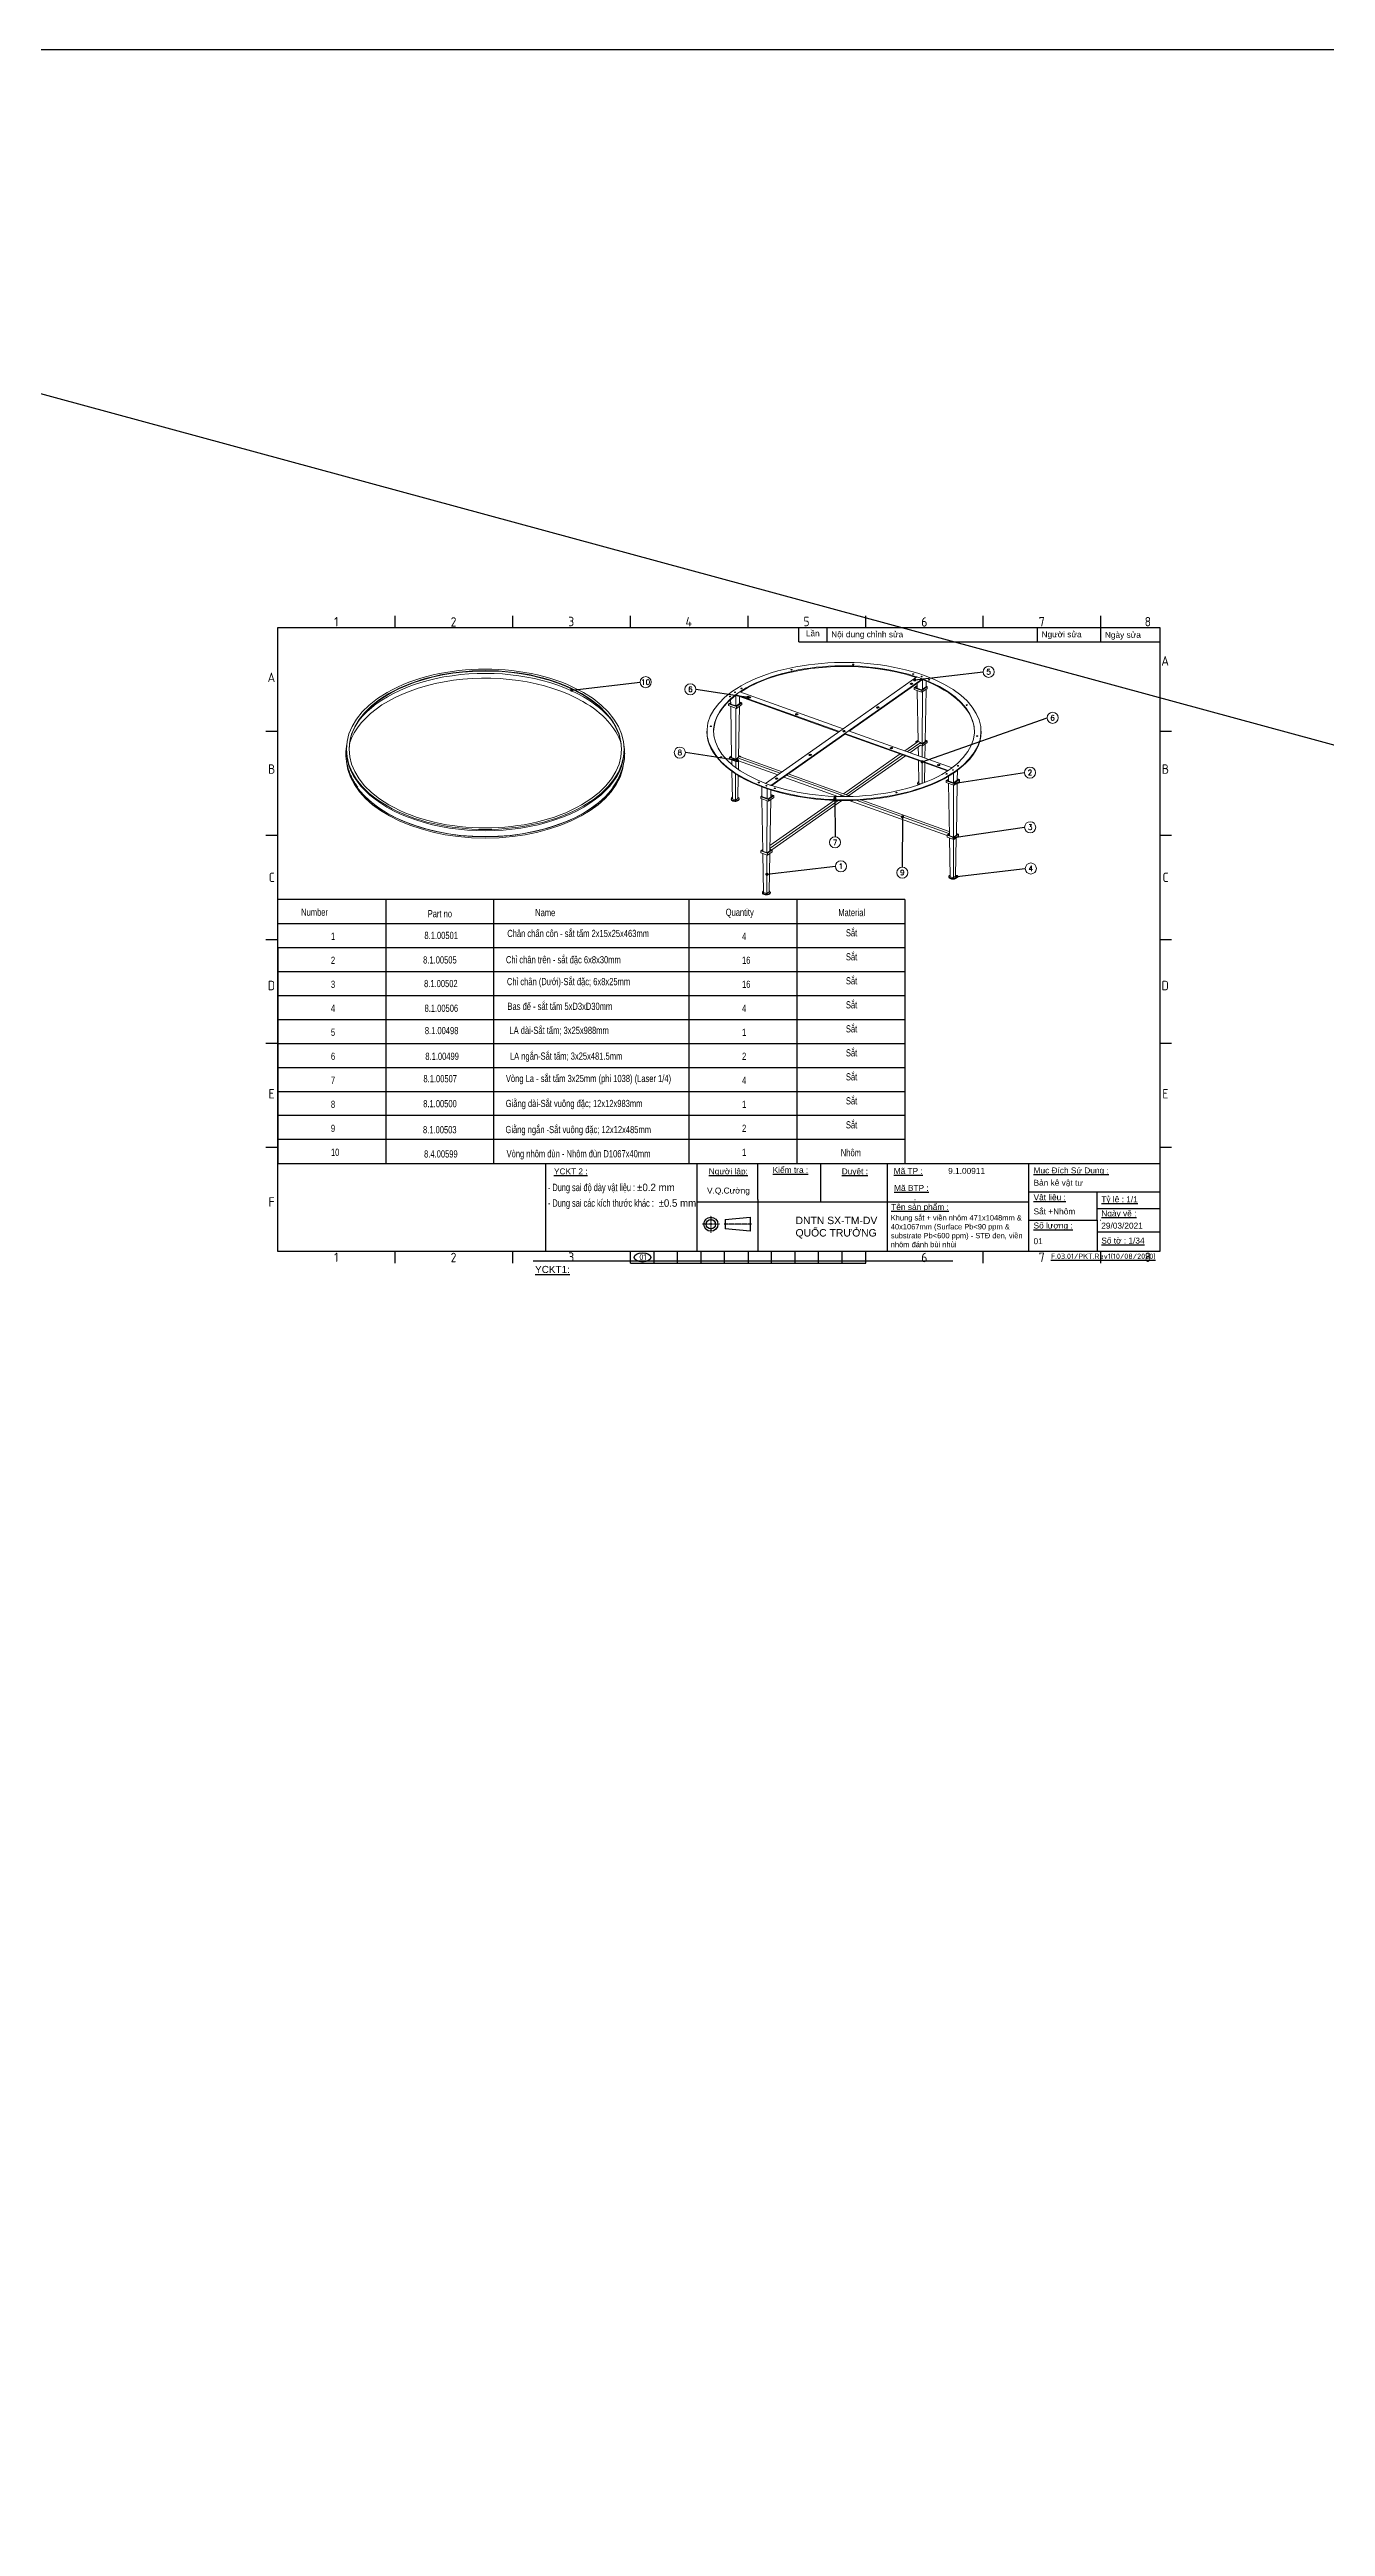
# Model space of a CAD drawing. Header units: millimetres. Extents: x -205945 to -46279, y 28253 to 108078.
# Drawn here: x -131042 to -126208, y 37634 to 47014 of the extents above; entities that cross this region are included whole.
import ezdxf
from ezdxf.enums import TextEntityAlignment as Align

# ---------------------------------------------------------------- set-up
doc = ezdxf.new("R2010")
doc.units = ezdxf.units.MM
for name, pattern in [('CENTER', [2, 1.25, -0.25, 0.25, -0.25]), ('CENTERX2', [4, 2.5, -0.5, 0.5, -0.5]), ('CONTPVMNIL', [0])]:
    doc.linetypes.add(name, pattern=pattern)
doc.layers.get('0').update_dxf_attribs({"linetype": 'CONTPVMNIL'})
for name, color, linetype in [('CENTER', 1, 'CENTERX2'), ('FRAME050', 6, 'Continuous'), ('MAIN', 7, 'Continuous')]:
    doc.layers.add(name, color=color, linetype=linetype)
doc.layers.add('dim', color=82, linetype='Continuous', lineweight=9)
doc.layers.add('from', color=7, linetype='Continuous', lineweight=13)
doc.styles.add('ISOCP', font='isocp')
doc.styles.add('SLDTEXTSTYLE3', font='TXT', dxfattribs={"width": 0.65, "bigfont": 'bigfont'})
doc.styles.get("Standard").update_dxf_attribs({"font": 'isocp.shx'})
doc.styles.add('style1', font='arial.ttf', dxfattribs={"width": 0.75})
doc.styles.add('TXT', font='txt.shx', dxfattribs={"bigfont": 'gbcbig.shx'})
doc.dimstyles.new('Dim7.5', dxfattribs={"dimtxt": 7.5, "dimasz": 4, "dimexe": 0, "dimexo": 0, "dimgap": 1, "dimtad": 1, "dimdsep": 46, "dimtxsty": 'Standard', "dimcen": 0, "dimclrd": 3, "dimclre": 3, "dimclrt": 7, "dimadec": 3, "dimazin": 2, "dimtp": 0.05, "dimtm": 0.05, "dimtfac": 0.7, "dimtofl": 0, "dimtmove": 0, "dimatfit": 3, "dimfxl": 0, "dimtolj": 1, "dimarcsym": 0})

# ---------------------------------------------------------------- blocks, each defined once
blk = doc.blocks.new('ẢERHAEEH')
at = {"layer": 'FRAME050'}
for p, q in [((-261.36, 213.96), (-261.36, 217.92)), ((-221.76, 213.96), (-221.76, 217.92)), ((-182.16, 213.96), (-182.16, 217.92)), ((-142.56, 213.96), (-142.56, 217.92)), ((-102.96, 213.96), (-102.96, 217.92)), ((-63.36, 213.96), (-63.36, 217.92)), ((-23.76, 213.96), (-23.76, 217.92)), ((-300.96, 178.96), (-304.92, 178.96)), ((0, 178.96), (-3.96, 178.96)), ((-300.96, 143.96), (-304.92, 143.96)), ((0, 143.96), (-3.96, 143.96)), ((-304.92, 108.96), (-300.96, 108.96)), ((-3.96, 108.96), (0, 108.96)), ((-300.96, 73.96), (-304.92, 73.96)), ((0, 73.96), (-3.96, 73.96)), ((-300.96, 38.96), (-304.92, 38.96)), ((0, 38.96), (-3.96, 38.96)), ((-261.36, 0), (-261.36, 3.96)), ((-221.76, 0), (-221.76, 3.96)), ((-182.16, 0), (-182.16, 3.96)), ((-182.16, 0), (-102.96, 0)), ((-174.24, 0), (-174.24, 3.96)), ((-166.32, 0), (-166.32, 3.96)), ((-158.4, 0), (-158.4, 3.96)), ((-150.48, 0), (-150.48, 3.96)), ((-142.56, 3.96), (-142.56, 0)), ((-134.64, 0), (-134.64, 3.96)), ((-126.72, 0), (-126.72, 3.96)), ((-118.8, 0), (-118.8, 3.96)), ((-110.88, 0), (-110.88, 3.96)), ((-102.96, 0), (-102.96, 3.96)), ((-63.36, 0), (-63.36, 3.96)), ((-23.76, 0), (-23.76, 3.96))]:
    blk.add_line(p, q, dxfattribs=at)
at = {"layer": 'MAIN', "color": 7, "linetype": 'Continuous'}
blk.add_lwpolyline([(-300.96, 213.96), (-3.96, 213.96), (-3.96, 3.96), (-300.96, 3.96)], close=True, dxfattribs=at)
at = {"layer": 'FRAME050', "style": 'ISOCP'}
for s, p in [('1', (-281.95, 214.36)), ('2', (-242.72, 214.28)), ('3', (-203.13, 214.42)), ('4', (-163.63, 214.36)), ('5', (-123.93, 214.42)), ('6', (-84.25, 214.28)), ('7', (-44.67, 214.36)), ('8', (-9.03, 214.36)), ('A', (-3.41, 201.17)), ('A', (-304.37, 195.59)), ('B', (-304.21, 164.74)), ('B', (-3.25, 164.74)), ('C', (-303.97, 128.3)), ('C', (-3.01, 128.3)), ('D', (-304.3, 91.87)), ('D', (-3.34, 91.87)), ('E', (-304.05, 55.44)), ('E', (-3.09, 55.44)), ('F', (-304.05, 19.01)), ('1', (-281.95, 0.4)), ('2', (-242.72, 0.32)), ('3', (-203.13, 0.46)), ('6', (-84.25, 0.32)), ('7', (-44.67, 0.4)), ('8', (-9.03, 0.4))]:
    blk.add_text(s, height=3.17, dxfattribs=at).set_placement(p)
blk = doc.blocks.new('1233123')
at = {"color": 0, "linetype": 'Continuous', "lineweight": 0, "extrusion": (5.55112e-17, 0.816497, 0.57735)}
for p, q in [((-95702.2, 43919), (-95702.2, 43914.1)), ((-94650.2, 43919), (-94650.2, 43914.1))]:
    blk.add_line(p, q, dxfattribs=at)
at = {"color": 0, "linetype": 'Continuous', "lineweight": 0, "extrusion": (-8.71792e-18, -5.55112e-17, -1)}
blk.add_ellipse((-95176.2, 43919), major_axis=(526, 0), ratio=0.57735, start_param=-0.785398, end_param=5.497787, dxfattribs=at)
at = {"color": 0, "linetype": 'Continuous', "lineweight": 0, "extrusion": (-6.33223e-17, 5.55112e-17, -1)}
blk.add_ellipse((-95176.2, 43919), major_axis=(516, 0), ratio=0.57735, start_param=-0.785398, end_param=5.497787, dxfattribs=at)
at = {"color": 0, "linetype": 'Continuous', "lineweight": 0, "extrusion": (-5.93472e-17, -1.11022e-16, -1)}
blk.add_ellipse((-95176.2, 43917.3), major_axis=(-516, 0), ratio=0.57735, start_param=0.002741, end_param=2.356194, dxfattribs=at)
at = {"color": 0, "linetype": 'Continuous', "lineweight": 0, "extrusion": (-2.41367e-17, -1.11022e-16, -1)}
blk.add_ellipse((-95176.2, 43886.3), major_axis=(-523, 0), ratio=0.57735, start_param=0.181759, end_param=2.356194, dxfattribs=at)
at = {"color": 0, "linetype": 'Continuous', "lineweight": 0, "extrusion": (-1.92686e-16, -1.11022e-16, -1)}
blk.add_ellipse((-95176.2, 43902.7), major_axis=(526, 0), ratio=0.57735, start_param=-2.716135, end_param=-0.785398, dxfattribs=at)
at = {"color": 0, "linetype": 'Continuous', "lineweight": 0, "extrusion": (6.38779e-17, 5.55112e-17, -1)}
blk.add_ellipse((-95176.2, 43917.3), major_axis=(516, 0), ratio=0.57735, start_param=-0.785398, end_param=-0.002741, dxfattribs=at)
at = {"color": 0, "linetype": 'Continuous', "lineweight": 0, "extrusion": (-3.98239e-17, -5.55112e-17, -1)}
blk.add_ellipse((-95176.2, 43886.3), major_axis=(523, 0), ratio=0.57735, start_param=-0.785398, end_param=-0.181759, dxfattribs=at)
at = {"color": 0, "linetype": 'Continuous', "lineweight": 0, "extrusion": (-1.35337e-16, 5.55112e-17, -1)}
blk.add_ellipse((-95176.2, 43902.7), major_axis=(526, 0), ratio=0.57735, start_param=-0.785398, end_param=-0.425458, dxfattribs=at)
at = {"color": 0, "linetype": 'Continuous', "lineweight": 0, "extrusion": (-2.63754e-17, -1.66533e-16, -1)}
blk.add_ellipse((-95176.2, 43902.7), major_axis=(-528, 0), ratio=0.57735, start_param=-0.024089, end_param=0.024089, dxfattribs=at)
at = {"color": 0, "linetype": 'Continuous', "lineweight": 0, "extrusion": (-3.56249e-17, -2.22045e-16, -1)}
blk.add_ellipse((-95176.2, 43914.1), major_axis=(526, 0), ratio=0.57735, start_param=0, end_param=3.141593, dxfattribs=at)
at = {"color": 0, "linetype": 'Continuous', "lineweight": 0, "extrusion": (-7.89729e-17, -5.18833e-33, -1)}
blk.add_ellipse((-95176.2, 43902.7), major_axis=(528, 0), ratio=0.57735, start_param=-0.024089, end_param=0.024089, dxfattribs=at)
at = {"color": 0, "linetype": 'Continuous', "lineweight": 0, "extrusion": (-8.76257e-17, -5.7568e-33, -1)}
blk.add_ellipse((-95176.2, 43886.3), major_axis=(526, 0), ratio=0.57735, start_param=0.048151, end_param=3.093441, dxfattribs=at)
at = {"color": 0, "linetype": 'Continuous', "lineweight": 0, "extrusion": (-8.37263e-17, -1.66533e-16, -1)}
blk.add_ellipse((-95176.2, 43891.2), major_axis=(526, 0), ratio=0.57735, start_param=0.094455, end_param=3.047138, dxfattribs=at)
at = {"color": 0, "linetype": 'Continuous', "lineweight": 0, "extrusion": (-7.97674e-17, -1.11022e-16, -1)}
blk.add_ellipse((-95176.2, 43891.2), major_axis=(525, 0), ratio=0.57735, start_param=0.166792, end_param=2.974801, dxfattribs=at)
at = {"color": 0, "linetype": 'Continuous', "lineweight": 0}
for points, knots in [([(-95704.1, 43910), (-95704, 43912.1), (-95703.9, 43914.2), (-95703.4, 43920.4), (-95703, 43924.5), (-95702.2, 43930.3), (-95701.9, 43931.9), (-95701.6, 43933.6)], [0, 0, 0, 0, 10.000535, 10.000535, 29.680213, 29.680213, 37.707064, 37.707064, 37.707064, 37.707064]), ([(-94650.8, 43933.6), (-94650.4, 43931.1), (-94650, 43928.6), (-94649.2, 43921.9), (-94648.8, 43917.7), (-94648.5, 43912.4), (-94648.4, 43911.2), (-94648.4, 43910)], [476.235586, 476.235586, 476.235586, 476.235586, 488.41631, 488.41631, 508.283057, 508.283057, 513.942314, 513.942314, 513.942314, 513.942314]), ([(-95658.8, 43775), (-95658.8, 43775), (-95658.8, 43775), (-95658.8, 43775), (-95658.8, 43775), (-95658.8, 43775), (-95658.8, 43775), (-95658.8, 43775), (-95658.8, 43775), (-95658.8, 43775), (-95658.8, 43775), (-95658.8, 43775), (-95658.8, 43775), (-95658.8, 43775), (-95658.8, 43775), (-95658.8, 43775), (-95658.8, 43775), (-95658.9, 43775), (-95658.9, 43775), (-95658.9, 43775), (-95658.9, 43775), (-95658.9, 43775.1), (-95658.9, 43775.1), (-95659, 43775.2), (-95659.1, 43775.3), (-95659.3, 43775.7), (-95659.5, 43775.9), (-95660.2, 43776.9), (-95660.8, 43777.6), (-95662.6, 43780.1), (-95663.9, 43782), (-95667.6, 43787.3), (-95669.9, 43790.9), (-95674.5, 43798.4), (-95676.7, 43802.3), (-95681, 43810.1), (-95683, 43814.1), (-95686.7, 43822), (-95688.4, 43826.1), (-95691.6, 43834.1), (-95693.1, 43838.2), (-95695.7, 43846.3), (-95696.9, 43850.4), (-95699.1, 43858.6), (-95700, 43862.7), (-95701.6, 43871), (-95702.2, 43875.1), (-95703.3, 43883.4), (-95703.6, 43887.6), (-95704, 43892.9), (-95704, 43894.1), (-95704.1, 43895.3)], [311.941518, 311.941518, 311.941518, 311.941518, 311.946159, 311.946159, 311.953733, 311.953733, 311.957995, 311.957995, 311.963685, 311.963685, 311.968411, 311.968411, 311.973879, 311.973879, 311.981667, 311.981667, 311.994492, 311.994492, 312.018844, 312.018844, 312.072696, 312.072696, 312.214838, 312.214838, 312.640933, 312.640933, 313.918482, 313.918482, 317.750251, 317.750251, 327.737006, 327.737006, 346.686207, 346.686207, 367.13536, 367.13536, 387.537011, 387.537011, 407.879458, 407.879458, 428.15108, 428.15108, 448.339428, 448.339428, 468.431809, 468.431809, 488.416256, 488.416256, 508.283004, 508.283004, 513.942314, 513.942314, 513.942314, 513.942314]), ([(-94648.4, 43895.3), (-94648.5, 43893.2), (-94648.6, 43891.1), (-94649.1, 43884.9), (-94649.5, 43880.8), (-94650.6, 43872.6), (-94651.3, 43868.5), (-94653, 43860.3), (-94654, 43856.3), (-94656.2, 43848.2), (-94657.4, 43844.1), (-94660.1, 43836.1), (-94661.6, 43832.1), (-94664.9, 43824.1), (-94666.6, 43820.1), (-94670.4, 43812.2), (-94672.4, 43808.3), (-94676.7, 43800.5), (-94679, 43796.6), (-94683.8, 43788.9), (-94686.4, 43785.1), (-94690.4, 43779.4), (-94691.7, 43777.6), (-94693.2, 43775.5), (-94693.3, 43775.4), (-94693.4, 43775.2), (-94693.5, 43775.1), (-94693.6, 43775), (-94693.6, 43775), (-94693.6, 43775), (-94693.6, 43775), (-94693.6, 43775), (-94693.6, 43775), (-94693.6, 43775), (-94693.6, 43775), (-94693.6, 43775), (-94693.6, 43775), (-94693.6, 43775), (-94693.6, 43775), (-94693.6, 43775), (-94693.6, 43775), (-94693.6, 43775), (-94693.6, 43775), (-94693.6, 43775), (-94693.6, 43775), (-94693.6, 43775)], [0, 0, 0, 0, 10.000535, 10.000535, 29.680213, 29.680213, 49.450142, 49.450142, 69.341224, 69.341224, 89.34704, 89.34704, 109.457595, 109.457595, 129.661049, 129.661049, 149.945021, 149.945021, 170.297434, 170.297434, 190.707044, 190.707044, 200.934671, 200.934671, 201.476746, 201.476746, 201.883789, 201.883789, 201.922412, 201.922412, 201.953786, 201.953786, 201.969593, 201.969593, 201.973514, 201.973514, 201.977446, 201.977446, 201.981387, 201.981387, 201.985325, 201.985325, 201.993278, 201.993278, 201.999514, 201.999514, 201.999514, 201.999514])]:
    blk.add_open_spline(points, degree=3, knots=knots, dxfattribs=at)

msp = doc.modelspace()

# ---------------------------------------------------------------- linework, layer by layer
at = {"ltscale": 30}
for p, q in [((-135875.365, 47014.308), (-66788.624, 28252.757)), ((-127801.916, 43795.544, 0), (-130177.441, 43795.544, 0)), ((-129768.35, 43795.544, 0), (-129768.35, 42795.544, 0)), ((-129359.259, 42795.544, 0), (-129359.259, 43795.544, 0)), ((-128620.098, 43795.544, 0), (-128620.098, 42795.544, 0)), ((-128211.007, 43795.544, 0), (-128211.007, 42795.544, 0)), ((-127801.916, 43795.544, 0), (-127801.916, 42795.544, 0)), ((-130177.441, 43704.635, 0), (-127801.916, 43704.635, 0)), ((-130177.441, 43613.726, 0), (-127801.916, 43613.726, 0)), ((-130177.441, 43613.726, 0), (-130177.441, 42795.544, 0)), ((-130177.441, 43522.817, 0), (-127801.916, 43522.817, 0)), ((-130177.441, 43431.908, 0), (-127801.916, 43431.908, 0)), ((-130177.441, 43340.999, 0), (-127801.916, 43340.999, 0)), ((-130177.441, 43250.09, 0), (-127801.916, 43250.09, 0)), ((-130177.441, 43159.18, 0), (-127801.916, 43159.18, 0)), ((-130177.441, 43068.271, 0), (-127801.916, 43068.271, 0)), ((-127801.916, 42977.362, 0), (-130177.441, 42977.362, 0)), ((-127801.916, 42886.453, 0), (-130177.441, 42886.453, 0))]:
    msp.add_line(p, q, dxfattribs=at)
at = {"color": 0, "linetype": 'Continuous', "lineweight": 0, "extrusion": (0, 0.865351, 0.501167)}
for p, q in [((-128441.679, 44568.656), (-128441.797, 44528.585)), ((-128427.081, 44581.597), (-128441.592, 44571.395)), ((-128441.592, 44571.395), (-128049.571, 44431.343)), ((-128052.02, 44429.621), (-128441.521, 44568.774)), ((-128427.433, 44563.74), (-128427.898, 44536.991)), ((-128035.06, 44441.545), (-128427.081, 44581.597)), ((-127755.608, 44638.013), (-128035.06, 44441.545)), ((-128029.214, 44424.07), (-127735.251, 44630.74)), ((-127735.301, 44628.109), (-128012.254, 44433.398)), ((-127755.024, 44605.524), (-127766.704, 44597.313)), ((-127766.704, 44597.313), (-127766.704, 44590.39)), ((-127766.704, 44597.313), (-127737.389, 44586.84)), ((-127737.389, 44579.917), (-127766.704, 44590.39)), ((-127762.52, 44597.664), (-127754.979, 44602.966)), ((-127738.091, 44588.937), (-127762.52, 44597.664)), ((-127754.86, 44596.127), (-127755.99, 44595.332)), ((-127735.251, 44630.74), (-127755.608, 44638.013)), ((-127755.174, 44614.137), (-127754.839, 44594.921)), ((-127754.685, 44586.096), (-127751.334, 44393.844)), ((-127720.677, 44601.18), (-127738.091, 44588.937)), ((-127737.389, 44586.84), (-127716.493, 44601.532)), ((-127716.493, 44594.609), (-127737.389, 44579.917)), ((-127737.389, 44586.84), (-127737.389, 44579.917)), ((-127735.326, 44581.368), (-127735.901, 44386.144)), ((-127735.189, 44628.066), (-127735.298, 44590.9)), ((-127721.499, 44591.089), (-127724.94, 44393.095)), ((-127720.953, 44622.493), (-127721.332, 44600.72)), ((-127721.32, 44601.41), (-127720.677, 44601.18)), ((-127716.493, 44601.532), (-127721.288, 44603.245)), ((-127716.493, 44601.532), (-127716.493, 44594.609)), ((-128461.44, 44541.902), (-128469.123, 44536.501)), ((-128469.123, 44536.501), (-128439.808, 44526.028)), ((-128469.123, 44536.501), (-128469.123, 44529.578)), ((-128439.808, 44519.105), (-128469.123, 44529.578)), ((-128464.938, 44536.852), (-128461.395, 44539.343)), ((-128440.51, 44528.125), (-128464.938, 44536.852)), ((-128461.625, 44552.537), (-128461.329, 44535.563)), ((-128461.176, 44526.739), (-128457.786, 44332.286)), ((-128441.823, 44519.825), (-128442.391, 44326.786)), ((-128423.096, 44540.368), (-128440.51, 44528.125)), ((-128439.808, 44526.028), (-128418.912, 44540.719)), ((-128418.912, 44533.796), (-128439.808, 44519.105)), ((-128439.808, 44526.028), (-128439.808, 44519.105)), ((-128428.065, 44527.361), (-128431.415, 44334.619)), ((-128427.81, 44542.052), (-128423.096, 44540.368)), ((-128418.912, 44540.719), (-128427.778, 44543.887)), ((-128418.912, 44540.719), (-128418.912, 44533.796)), ((-128551.137, 44430.212), (-128551.137, 44432.808)), ((-128035.06, 44441.545), (-128329.106, 44234.816)), ((-128308.749, 44227.544), (-128029.214, 44424.07)), ((-128029.214, 44421.474), (-128306.118, 44226.798)), ((-128029.214, 44424.07), (-127637.078, 44283.977)), ((-127639.814, 44282.358), (-128029.214, 44421.474)), ((-127622.566, 44294.179), (-128014.703, 44434.272)), ((-127751.455, 44393.888), (-127802.065, 44358.306)), ((-127741.684, 44390.397), (-127792.294, 44354.815)), ((-127742.223, 44379.633), (-127782.5, 44351.316)), ((-127751.418, 44398.654), (-127759.73, 44392.811)), ((-127759.73, 44392.811), (-127759.73, 44388.07)), ((-127759.73, 44392.811), (-127755.259, 44391.213)), ((-127755.546, 44393.162), (-127751.373, 44396.096)), ((-127753.517, 44392.438), (-127755.546, 44393.162)), ((-127741.684, 44390.397), (-127751.455, 44393.888)), ((-127750.979, 44373.477), (-127750.393, 44339.846)), ((-127742.223, 44386.556), (-127734.487, 44383.793)), ((-127734.487, 44376.87), (-127742.223, 44379.633)), ((-127741.684, 44386.935), (-127741.684, 44390.397)), ((-127735.189, 44385.89), (-127741.684, 44388.21)), ((-127735.927, 44377.384), (-127736.052, 44334.723)), ((-127720.677, 44396.092), (-127735.189, 44385.89)), ((-127734.487, 44383.793), (-127716.493, 44396.443)), ((-127716.493, 44389.521), (-127734.487, 44376.87)), ((-127734.487, 44383.793), (-127734.487, 44376.87)), ((-127725.108, 44383.464), (-127726.017, 44331.138)), ((-127724.862, 44397.587), (-127720.677, 44396.092)), ((-127716.493, 44396.443), (-127724.83, 44399.422)), ((-127716.493, 44396.443), (-127716.493, 44389.521)), ((-127513.137, 44430.212), (-127513.137, 44432.808)), ((-128457.908, 44339.297), (-128466.22, 44333.453)), ((-128466.22, 44333.453), (-128440.978, 44324.435)), ((-128466.22, 44333.453), (-128466.22, 44326.53)), ((-128440.978, 44317.512), (-128466.22, 44326.53)), ((-128462.036, 44333.804), (-128457.864, 44336.738)), ((-128441.679, 44326.532), (-128462.036, 44333.804)), ((-128457.632, 44323.462), (-128457.341, 44306.779)), ((-128456.888, 44280.743), (-128455.062, 44176.031)), ((-128442.417, 44318.026), (-128442.485, 44294.964)), ((-128435.463, 44330.902), (-128441.679, 44326.532)), ((-128440.978, 44324.435), (-128435.463, 44328.312)), ((-128440.978, 44324.435), (-128440.978, 44317.512)), ((-128435.463, 44321.389), (-128440.978, 44317.512)), ((-128428.498, 44336.67), (-128435.463, 44331.773)), ((-128435.463, 44331.773), (-128435.463, 44321.389)), ((-128435.463, 44331.773), (-128273.5, 44273.911)), ((-128435.463, 44321.389), (-128283.294, 44267.025)), ((-128431.669, 44320.033), (-128432.233, 44287.591)), ((-128431.353, 44338.229), (-128427.167, 44336.734)), ((-128422.983, 44337.086), (-128431.321, 44340.064)), ((-128428.498, 44336.67), (-128266.534, 44278.808)), ((-128427.167, 44336.734), (-128427.676, 44336.377)), ((-128425.233, 44335.504), (-128422.983, 44337.086)), ((-128422.983, 44337.086), (-128422.983, 44334.7)), ((-127819.025, 44346.383), (-128033.54, 44195.569)), ((-127809.254, 44342.892), (-128023.768, 44192.078)), ((-127799.46, 44339.393), (-128013.975, 44188.579)), ((-127750.077, 44321.75), (-127748.572, 44235.389)), ((-127736.105, 44316.759), (-127736.347, 44234.517)), ((-127726.328, 44313.266), (-127727.638, 44237.856)), ((-127637.078, 44283.977), (-127622.566, 44294.179)), ((-127602.238, 44284.32), (-127616.749, 44274.118)), ((-127602.238, 44284.32), (-127602.893, 44246.65)), ((-127602.389, 44284.375), (-127602.238, 44284.32)), ((-128442.556, 44271.003), (-128442.848, 44171.668)), ((-128432.629, 44264.776), (-128434.141, 44177.789)), ((-128343.001, 44187.832), (-128347.781, 44184.471)), ((-128347.781, 44184.471), (-128347.781, 44177.549)), ((-128347.781, 44184.471), (-128318.467, 44173.999)), ((-128343.597, 44222.033), (-128343.489, 44222.109)), ((-128343.597, 44222.033), (-128342.944, 44184.59)), ((-128323.24, 44214.76), (-128343.597, 44222.033)), ((-128343.597, 44184.823), (-128342.956, 44185.273)), ((-128319.168, 44176.096), (-128343.597, 44184.823)), ((-128329.106, 44234.816), (-128308.749, 44227.544)), ((-128323.24, 44214.76), (-128323.349, 44177.589)), ((-128323.132, 44214.836), (-128323.24, 44214.76)), ((-128301.754, 44188.338), (-128319.168, 44176.096)), ((-128318.467, 44173.999), (-128297.57, 44188.69)), ((-128308.985, 44210.202), (-128309.459, 44182.922)), ((-128308.283, 44183.748), (-128309.437, 44184.16)), ((-128309.318, 44191.04), (-128301.754, 44188.338)), ((-128297.57, 44188.69), (-128309.286, 44192.876)), ((-128297.57, 44188.69), (-128297.57, 44181.767)), ((-128260.488, 44258.878), (-128055.092, 44185.499)), ((-128250.694, 44265.763), (-128030.734, 44187.181)), ((-128243.729, 44270.66), (-128023.768, 44192.078)), ((-128040.505, 44190.672), (-128048.061, 44185.36)), ((-128030.734, 44187.181), (-128033.506, 44185.232)), ((-128030.734, 44187.181), (-128025.342, 44185.255)), ((-128023.768, 44192.078), (-128005.604, 44185.588)), ((-127753.111, 44236.268), (-127753.111, 44233.672)), ((-127748.572, 44235.389), (-127741.154, 44232.739)), ((-127636.585, 44251.455), (-127645.362, 44245.284)), ((-127645.362, 44245.284), (-127645.362, 44238.361)), ((-127645.362, 44245.284), (-127616.048, 44234.811)), ((-127616.048, 44227.888), (-127645.362, 44238.361)), ((-127641.178, 44245.635), (-127636.54, 44248.896)), ((-127616.749, 44236.908), (-127641.178, 44245.635)), ((-127636.763, 44261.711), (-127636.454, 44243.948)), ((-127636.3, 44235.123), (-127632.856, 44037.574)), ((-127616.885, 44228.187), (-127617.462, 44032.074)), ((-127616.749, 44274.118), (-127616.901, 44274.172)), ((-127616.749, 44274.118), (-127616.859, 44236.947)), ((-127599.335, 44249.151), (-127616.749, 44236.908)), ((-127616.048, 44234.811), (-127595.151, 44249.502)), ((-127595.151, 44242.58), (-127616.048, 44227.888)), ((-127616.048, 44234.811), (-127616.048, 44227.888)), ((-127603.06, 44237.019), (-127606.501, 44039.025)), ((-127602.827, 44250.398), (-127599.335, 44249.151)), ((-127595.151, 44249.502), (-127602.795, 44252.233)), ((-127595.151, 44249.502), (-127595.151, 44242.58)), ((-128459.602, 44176.91), (-128459.602, 44174.314)), ((-128455.062, 44176.031), (-128442.848, 44171.668)), ((-128442.848, 44171.668), (-128434.141, 44177.789)), ((-128429.602, 44176.91), (-128429.602, 44174.314)), ((-128318.467, 44167.076), (-128347.781, 44177.549)), ((-128342.79, 44175.766), (-128339.347, 43978.216)), ((-128323.375, 44168.829), (-128323.952, 43972.717)), ((-128297.57, 44181.767), (-128318.467, 44167.076)), ((-128318.467, 44173.999), (-128318.467, 44167.076)), ((-128309.626, 44173.291), (-128312.991, 43979.667)), ((-128068.832, 44170.757), (-128312.65, 43999.342)), ((-128054.672, 44170.351), (-128312.28, 43989.241)), ((-128040.206, 44170.137), (-128305.751, 43983.447)), ((-128012.526, 44170.292), (-127641.291, 44037.665)), ((-127985.842, 44171.143), (-127635.02, 44045.809)), ((-127967.87, 44172.108), (-127633.117, 44052.515)), ((-127635.776, 44042.618), (-127641.291, 44038.741)), ((-127641.291, 44038.741), (-127641.291, 44031.818)), ((-127641.291, 44038.741), (-127616.048, 44029.723)), ((-127616.048, 44022.8), (-127641.291, 44031.818)), ((-127637.107, 44039.093), (-127632.934, 44042.026)), ((-127616.749, 44031.82), (-127637.107, 44039.093)), ((-127633.024, 44047.212), (-127635.02, 44045.809)), ((-127635.02, 44045.809), (-127635.02, 44042.348)), ((-127632.703, 44028.75), (-127630.133, 43881.319)), ((-127617.488, 44023.314), (-127617.918, 43876.956)), ((-127602.238, 44042.022), (-127616.749, 44031.82)), ((-127616.048, 44029.723), (-127598.054, 44042.374)), ((-127598.054, 44035.451), (-127616.048, 44022.8)), ((-127616.048, 44029.723), (-127616.048, 44022.8)), ((-127606.668, 44029.394), (-127609.212, 43883.077)), ((-127606.423, 44043.517), (-127602.238, 44042.022)), ((-127598.054, 44042.374), (-127606.391, 44045.352)), ((-127598.054, 44042.374), (-127598.054, 44035.451)), ((-128339.469, 43985.227), (-128347.781, 43979.383)), ((-128347.781, 43979.383), (-128347.781, 43972.46)), ((-128347.781, 43979.383), (-128322.538, 43970.365)), ((-128322.538, 43963.442), (-128347.781, 43972.46)), ((-128343.597, 43979.735), (-128339.424, 43982.668)), ((-128323.24, 43972.462), (-128343.597, 43979.735)), ((-128339.193, 43969.392), (-128336.623, 43821.962)), ((-128323.978, 43963.957), (-128324.409, 43817.598)), ((-128308.728, 43982.664), (-128323.24, 43972.462)), ((-128322.538, 43970.365), (-128304.544, 43983.016)), ((-128304.544, 43976.093), (-128322.538, 43963.442)), ((-128322.538, 43970.365), (-128322.538, 43963.442)), ((-128313.159, 43970.036), (-128315.702, 43823.719)), ((-128312.913, 43984.16), (-128308.728, 43982.664)), ((-128304.544, 43983.016), (-128312.881, 43985.995)), ((-128312.28, 43989.241), (-128312.822, 43989.435)), ((-128312.28, 43985.78), (-128312.28, 43989.241)), ((-128304.544, 43983.016), (-128304.544, 43976.093)), ((-128341.163, 43822.84), (-128341.163, 43820.244)), ((-128336.623, 43821.962), (-128324.409, 43817.598)), ((-128324.409, 43817.598), (-128315.702, 43823.719)), ((-128311.163, 43822.84), (-128311.163, 43820.244)), ((-127634.672, 43882.198), (-127634.672, 43879.602)), ((-127630.133, 43881.319), (-127617.918, 43876.956)), ((-127617.918, 43876.956), (-127609.212, 43883.077)), ((-127604.672, 43882.198), (-127604.672, 43879.602))]:
    msp.add_line(p, q, dxfattribs=at)
for p, q in [((-129162.83, 42795.544, 0), (-129162.83, 42462.623, 0)), ((-128121.612, 42795.544, 0), (-128121.612, 42650.389, 0)), ((-127331.991, 42688.078, 0), (-127331.991, 42795.544, 0)), ((-128588.545, 42650.389, 0), (-127866.789, 42650.389, 0)), ((-128359.097, 42659.619, 0), (-128359.097, 42462.623, 0)), ((-127764.274, 42659.619, 0), (-127762.831, 42659.619, 0)), ((-127072.789, 42624.772, 0), (-126836.191, 42624.772, 0)), ((-127072.789, 42536.54, 0), (-126836.191, 42536.54, 0)), ((-127620.267, 42425.576, 0), (-129209.164, 42425.576, 0))]:
    msp.add_line(p, q)
at = {"ltscale": 3}
msp.add_line((-127866.789, 42650.389, 0), (-127331.991, 42650.389, 0), dxfattribs=at)
at = {"linetype": 'ByBlock'}
msp.add_line((-127072.789, 42581.423, 0), (-127072.789, 42462.623, 0), dxfattribs=at)
at = {"ltscale": 30}
msp.add_lwpolyline([(-135875.365, 47014.308), (-66788.624, 47014.308), (-66788.624, 28252.757), (-135875.365, 28252.757)], close=True, dxfattribs=at)
at = {"color": 0, "linetype": 'Continuous', "lineweight": 0}
for centre, major_axis, start_param, end_param in [((-128032.137, 44432.808), (-519, 0), -5.331687179632194, 0.9514981275473926), ((-128032.137, 44430.212), (-494, 0), -2.15869906, -0.65314679), ((-128032.137, 44430.212), (-494, 0), -0.59399185, -0.00524295), ((-128390.365, 44558.191), (-2.5, 0), -2.19009453, -0.31736757), ((-128390.365, 44558.191), (2.5, 0), 0.31736757, 0.95149813), ((-127776.775, 44609.743), (-2.5, 0), -2.19009453, -0.31736757), ((-127776.775, 44609.743), (2.5, 0), 0.31736757, 0.95149813), ((-128032.137, 44430.212), (494, 0), 0.00524295, 0.92619178), ((-128211.222, 44494.191), (-2.5, 0), -2.19009453, -0.31736757), ((-128211.222, 44494.191), (2.5, 0), 0.31736757, 0.95149813), ((-127904.477, 44519.963), (-2.5, 0), -2.19009453, -0.31736757), ((-127904.477, 44519.963), (2.5, 0), 0.31736757, 0.95149813), ((-128032.137, 44430.212), (-2.5, 0), -2.19009453, -0.31736757), ((-128032.137, 44430.212), (-2.5, 0), -2.19009453, -0.31736757), ((-128032.137, 44430.212), (2.5, 0), 0.31736757, 0.95149813), ((-128032.137, 44430.212), (2.5, 0), 0.31736757, 0.95149813), ((-128159.881, 44340.402), (-2.5, 0), -2.19009453, -0.31736757), ((-128159.881, 44340.402), (2.5, 0), 0.31736757, 0.95149813), ((-127852.936, 44366.191), (-2.5, 0), -2.19009453, -0.31736757), ((-127852.936, 44366.191), (2.5, 0), 0.31736757, 0.95149813), ((-127673.793, 44302.191), (-2.5, 0), -2.19009453, -0.31736757), ((-127673.793, 44302.191), (2.5, 0), 0.31736757, 0.95149813), ((-128287.583, 44250.621), (-2.5, 0), -2.19009453, -0.31736757), ((-128287.583, 44250.621), (2.5, 0), 0.31736757, 0.95149813), ((-127738.111, 44236.268), (-15, 0), -0.6192982, 0.88838671), ((-127738.111, 44236.268), (-15, 0), -0.78894353, -0.6192982), ((-127738.111, 44236.268), (-15, 0), -2.74329553, -2.34977812), ((-128444.602, 44176.91), (-15, 0), -0.78894353, 0.95149813), ((-128444.602, 44176.91), (15, 0), -2.19009453, 0.79181453), ((-128326.163, 43822.84), (-15, 0), -0.78894353, 2.52229445), ((-128326.163, 43822.84), (15, 0), -0.6192982, 0.79181453), ((-127619.672, 43882.198), (-15, 0), -0.78894353, 3.93340718)]:
    msp.add_ellipse(centre, major_axis=major_axis, ratio=0.50116692, start_param=start_param, end_param=end_param, dxfattribs=at)
at = {"color": 0, "linetype": 'Continuous', "lineweight": 0, "extrusion": (-5.55112e-17, -9.24446e-33, -1)}
msp.add_ellipse((-128032.137, 44432.808), major_axis=(494, 0), ratio=0.50116692, start_param=-4.093090781137342, end_param=2.190094526042244, dxfattribs=at)
at = {"color": 0, "linetype": 'Continuous', "lineweight": 0, "extrusion": (1.33279e-16, -5.55112e-17, -1)}
for centre, major_axis, start_param, end_param in [((-128231.198, 44665.629), (2.5, 0), -4.093090781137289, 2.190094526042297), ((-127997.799, 44685.518), (2.5, 0), -4.093090781137289, 2.190094526042297), ((-128464.017, 44564.086), (2.5, 0), -4.093090781137289, 2.190094526042297), ((-128420.608, 44594.605), (2.5, 0), -4.093090781137289, 2.190094526042297), ((-128390.365, 44560.787), (5, 0), -0.95149813, 5.33168718), ((-127776.775, 44612.339), (5, 0), -0.95149813, 5.33168718), ((-127770.191, 44649.252), (2.5, 0), -4.093090781137289, 2.190094526042297), ((-128211.222, 44496.787), (5, 0), -0.95149813, 5.33168718), ((-127904.477, 44522.559), (5, 0), -0.95149813, 5.33168718), ((-127566.659, 44531.491), (2.5, 0), -4.093090781137653, 2.190094526041933), ((-128536.215, 44451.188), (2.5, 0), -4.093090781137289, 2.190094526042297), ((-128032.137, 44432.808), (5, 0), -0.95149813, 5.33168718), ((-128032.137, 44432.808), (5, 0), -0.95149813, 5.33168718), ((-127852.936, 44368.787), (5, 0), -0.95149813, 5.33168718), ((-127528.059, 44414.428), (2.5, 0), -4.093090781137289, 2.190094526042297), ((-128497.615, 44334.125), (2.5, 0), -4.093090781137289, 2.190094526042297), ((-128159.881, 44342.998), (5, 0), -0.95149813, 5.33168718), ((-127673.793, 44304.787), (5, 0), -0.95149813, 5.33168718), ((-127600.257, 44301.529), (2.5, 0), -4.093090781137289, 2.190094526042297), ((-128354.978, 44238.119), (2.5, 0), -4.093090781137289, 2.190094526042297), ((-128294.083, 44216.363), (2.5, 0), -4.093090781137654, 2.190094526041932), ((-128287.583, 44253.217), (5, 0), -0.95149813, 5.33168718), ((-127833.076, 44199.986), (2.5, 0), -4.093090781137289, 2.190094526042297), ((-127643.666, 44271.01), (2.5, 0), -4.093090781137654, 2.190094526041932), ((-128066.475, 44180.097), (2.5, 0), -4.093090781137289, 2.190094526042297)]:
    msp.add_ellipse(centre, major_axis=major_axis, ratio=0.50116692, start_param=start_param, end_param=end_param, dxfattribs=at)
at = {"color": 0, "linetype": 'Continuous', "lineweight": 0, "extrusion": (-8.32019e-17, -2.22045e-16, -1)}
msp.add_ellipse((-128444.573, 44580.153), major_axis=(-2, 0), ratio=0.50116692, start_param=-4.09309078113747, end_param=2.190094526042116, dxfattribs=at)
at = {"color": 0, "linetype": 'Continuous', "lineweight": 0, "extrusion": (8.65026e-17, -5.55112e-17, -1)}
msp.add_ellipse((-127738.132, 44639.507), major_axis=(2, 0), ratio=0.50116692, start_param=-5.663887107932682, end_param=0.6192981992469044, dxfattribs=at)
at = {"color": 0, "linetype": 'Continuous', "lineweight": 0, "extrusion": (3.31905e-17, -5.55112e-17, -1)}
msp.add_ellipse((-127709.295, 44627.496), major_axis=(2.493, 0), ratio=0.50116692, start_param=-4.09309078113742, end_param=2.190094526042166, dxfattribs=at)
at = {"color": 0, "linetype": 'Continuous', "lineweight": 0, "extrusion": (8.29563e-17, 1.66533e-16, -1)}
msp.add_ellipse((-128032.137, 44430.212), major_axis=(-519, 0), ratio=0.50116692, start_param=-0.95149813, end_param=0, dxfattribs=at)
at = {"color": 0, "linetype": 'Continuous', "lineweight": 0, "extrusion": (-5.76803e-17, -1.66533e-16, -1)}
msp.add_ellipse((-128032.137, 44430.212), major_axis=(519, 0), ratio=0.50116692, start_param=0, end_param=2.19009453, dxfattribs=at)
at = {"color": 0, "linetype": 'Continuous', "lineweight": 0, "extrusion": (-1.37806e-17, -1.11022e-16, -1)}
msp.add_ellipse((-127619.701, 44285.462), major_axis=(2, 0), ratio=0.50116692, start_param=-4.093090781137471, end_param=2.190094526042115, dxfattribs=at)
at = {"color": 0, "linetype": 'Continuous', "lineweight": 0, "extrusion": (4.47721e-17, -9.23805e-30, -1)}
msp.add_ellipse((-128326.142, 44226.108), major_axis=(-2, 0), ratio=0.50116692, start_param=-5.663887107932043, end_param=0.6192981992475435, dxfattribs=at)
at = {"color": 0, "linetype": 'Continuous', "lineweight": 0, "extrusion": (-5.55112e-17, -1.66533e-16, -1)}
msp.add_ellipse((-127738.111, 44233.672), major_axis=(-15, 0), ratio=0.50116692, start_param=-0.60182137, end_param=0, dxfattribs=at)
at = {"color": 0, "linetype": 'Continuous', "lineweight": 0, "extrusion": (-5.55112e-17, -3.88578e-16, -1)}
msp.add_ellipse((-128444.602, 44174.314), major_axis=(-15, 0), ratio=0.50116692, start_param=-0.95149813, end_param=0, dxfattribs=at)
at = {"color": 0, "linetype": 'Continuous', "lineweight": 0, "extrusion": (5.10327e-17, -5.55112e-17, -1)}
msp.add_ellipse((-128444.602, 44174.314), major_axis=(15, 0), ratio=0.50116692, start_param=0, end_param=2.19009453, dxfattribs=at)
at = {"color": 0, "linetype": 'Continuous', "lineweight": 0, "extrusion": (-3.03428e-17, -5.55112e-17, -1)}
msp.add_ellipse((-128326.163, 43820.244), major_axis=(-15, 0), ratio=0.50116692, start_param=-2.52229445, end_param=0, dxfattribs=at)
at = {"color": 0, "linetype": 'Continuous', "lineweight": 0, "extrusion": (-1.22692e-16, -1.66533e-16, -1)}
msp.add_ellipse((-128326.163, 43820.244), major_axis=(15, 0), ratio=0.50116692, start_param=0, end_param=0.6192982, dxfattribs=at)
at = {"color": 0, "linetype": 'Continuous', "lineweight": 0, "extrusion": (2.2211e-17, -1.11022e-16, -1)}
msp.add_ellipse((-127619.672, 43879.602), major_axis=(15, 0), ratio=0.50116692, start_param=0, end_param=3.14159265, dxfattribs=at)
at = {"color": 1}
msp.add_ellipse((-128795.348, 42439.832, 0), major_axis=(-31.619, 0), ratio=0.55171628, dxfattribs=at)
at = {"layer": 'CENTER', "color": 1, "linetype": 'CENTER', "ltscale": 0.05}
for p, q in [((-128536.224, 42597.388, 0), (-128536.224, 42533.212, 0)), ((-128504.136, 42565.3, 0), (-128568.312, 42565.3, 0))]:
    msp.add_line(p, q, dxfattribs=at)
at = {"layer": 'CENTER'}
msp.add_line((-128382.395, 42565.3, 0), (-128486.381, 42565.3, 0), dxfattribs=at)
at = {"layer": 'from', "color": 4, "ltscale": 3}
for centre in [(-127484.159, 44657.394), (-128783.431, 44618.52), (-128613.989, 44591.133), (-127241.836, 44483.334), (-128654.087, 44351.735), (-127327.737, 44275.972), (-127326.745, 44068.991), (-128066.019, 44011.586), (-128043.888, 43921.123), (-127811.224, 43897.134), (-127324.367, 43912.544)]:
    msp.add_circle(centre, 21, dxfattribs=at)
at = {"layer": 'MAIN'}
for p, q in [((-128203.764, 44771.123, 0), (-128203.764, 44825.123, 0)), ((-128203.764, 44771.123, 0), (-126836.191, 44771.123, 0)), ((-128095.764, 44771.123, 0), (-128095.764, 44825.123, 0)), ((-127298.953, 44771.123, 0), (-127298.953, 44825.123, 0)), ((-127058.941, 44771.123, 0), (-127058.941, 44825.123, 0)), ((-130177.441, 42795.544, 0), (-126836.191, 42795.544, 0)), ((-128588.545, 42650.389, 0), (-128588.545, 42795.544, 0)), ((-128359.097, 42659.619, 0), (-128359.097, 42795.544, 0)), ((-127866.789, 42688.078, 0), (-127866.789, 42795.544, 0)), ((-127866.789, 42581.423, 0), (-127866.789, 42688.078, 0)), ((-127331.991, 42688.078, 0), (-126836.191, 42688.078, 0)), ((-127331.991, 42581.423, 0), (-127331.991, 42688.078, 0)), ((-127072.789, 42581.423, 0), (-127072.789, 42688.078, 0)), ((-128588.545, 42462.623, 0), (-128588.545, 42650.389, 0)), ((-128482.282, 42582.942, 0), (-128387.468, 42591.763, 0)), ((-128387.468, 42591.763, 0), (-128387.468, 42538.837, 0)), ((-128482.282, 42582.942, 0), (-128482.282, 42547.658, 0)), ((-128387.468, 42538.837, 0), (-128482.282, 42547.658, 0)), ((-127866.789, 42462.623, 0), (-127866.789, 42581.423, 0)), ((-127331.991, 42581.423, 0), (-127072.789, 42581.423, 0)), ((-127331.991, 42462.623, 0), (-127331.991, 42581.423, 0)), ((-127059.845, 42581.423, 0), (-127059.373, 42581.423, 0))]:
    msp.add_line(p, q, dxfattribs=at)
for radius in [26.463, 17.642]:
    msp.add_circle((-128536.224, 42565.3, 0), radius, dxfattribs=at)

# ---------------------------------------------------------------- block references
at = {"xscale": 11.25, "yscale": 11.25, "zscale": 11.25}
msp.add_blockref('ẢERHAEEH', (-126791.641, 42418.073, 0), dxfattribs=at)
msp.add_blockref('1233123', (-34214.812, 445.315))

# ---------------------------------------------------------------- texts
at = {"style": 'style1', "width": 0.75}
for s, height, p in [('8.1.00505', 27.2727, (-129626.502, 43552.811, 0)), ('Chỉ chân trên - sắt đặc 6x8x30mm', 27.27273, (-129312.763, 43553.621, 0)), (' LA dài-Sắt tấm; 3x25x988mm ', 27.27273, (-129307.346, 43285.969, 0)), (' LA ngắn-Sắt tấm; 3x25x481.5mm ', 27.27273, (-129305.553, 43188.527, 0)), ('Vòng La - sắt tấm 3x25mm (phi 1038) (Laser 1/4)', 27.27273, (-129312.812, 43103.798, 0)), ('Giằng dài-Sắt vuông đặc; 12x12x983mm', 27.27273, (-129313.472, 43009.149, 0)), ('Giằng ngắn -Sắt vuông đặc; 12x12x485mm', 27.27273, (-129314.378, 42910.428, 0)), ('Vòng nhôm đùn - Nhôm đùn D1067x40mm', 27.27273, (-129310.302, 42818.771, 0))]:
    msp.add_text(s, height=height, dxfattribs=at).set_placement(p)
at = {"attachment_point": 1}
for s, insert, char_height, width in [('{\\fArial|b0|i0|c0|p34;Lần}', (-128176.576, 44814.473, 0), 22.5, 24.50884), ('{\\fArial|b0|i0|c0|p34;29/03/2021}', (-127057.479, 42571.239, 0), 22.5, 11.98235), ('{\\fArial|b0|i0|c0|p34;\\LYCKT1:}', (-129202.522, 42407.621, 0), 27, 28.97216), ('{\\LF.03.01/PKT.Rev1(10/08/2020)}', (-127248.305, 42454.235, 0), 20.25, 28.97216)]:
    msp.add_mtext(s, dxfattribs=dict(at, insert=insert, char_height=char_height, width=width))
at = {"color": 0, "attachment_point": 1, "style": 'SLDTEXTSTYLE3'}
for s, insert, char_height, width in [('{\\fArial|b0|i0|c0|p34;\\W1;\\C256;Nội dung chỉnh sửa}', (-128080.69, 44810.754, 0), 22.5, 412.32021), ('{\\fArial|b0|i0|c0|p34;\\W1;\\C256;Người sửa}', (-127283.879, 44810.754, 0), 22.5, 412.32021), ('{\\fArial|b0|i0|c0|p34;\\W1;\\C256;Ngày sửa}', (-127043.867, 44808.803, 0), 22.5, 412.32021), ('{\\fArial|b0|i0|c0|p34;\\W1;\\L\\C256;YCKT 2 :}', (-129130.808, 42776.788, 0), 22.5, 156.30931), ('{\\fArial|b0|i0|c0|p34;\\W1;\\L\\C256;Người lập:}', (-128544.483, 42776.788, 0), 22.5, 156.30931), ('{\\fArial|b0|i0|c0|p34;\\W1;\\L\\C256;Kiểm tra :}', (-128302.321, 42782.237, 0), 22.5, 156.30931), ('{\\fArial|b0|i0|c0|p34;\\W1;\\L\\C256;Duyệt :}', (-128040.789, 42776.788, 0), 22.5, 156.30931), ('{\\fArial|b0|i0|c0|p34;\\W1;\\L\\C256;Mã TP :}', (-127843.756, 42778.398, 0), 22.5, 156.30931), ('{\\fArial|b0|i0|c0|p34;\\W1;\\C256;9.1.00911}', (-127637.557, 42778.727, 0), 22.5, 156.30931), ('{\\fArial|b0|i0|c0|p34;\\W1;\\L\\C256;Mục Đích Sử Dụng :}', (-127314.059, 42780.446, 0), 22.5, 298.35095), ('{\\fArial|b0|i0|c0|p34; - Dung sai độ dày vật liệu : \\W0.933;%%P0.2 mm}', (-129161.599, 42718.877, 0), 28.125, 906.6045), ('{\\fArial|b0|i0|c0|p34;\\W1;\\C256;V.Q.Cường}', (-128551.003, 42704.211, 0), 22.5, 156.30931), ('{\\fArial|b0|i0|c0|p34;\\W1;\\L\\C256;Mã BTP :}', (-127842.312, 42713.987, 0), 22.5, 156.30931), ('{\\fArial|b0|i0|c0|p34;\\W1;\\C256;Bản kê vật tư }', (-127314.059, 42733.722, 0), 22.5, 298.35095), ('{\\fArial|b0|i0|c0|p34; - Dung sai các kích thước khác : \\W0.933; %%P0.5 mm}', (-129161.599, 42659.775, 0), 28.125, 906.6045), ('{\\fArial|b0|i0|c0|p34;\\W1;\\C256;DNTN SX-TM-DV QUỐC TRƯỞNG}', (-128215.701, 42593.921, 0), 28.125, 419.09797), ('{\\fArial|b0|i0|c0|p34;\\W1;\\C256;Khung sắt + viền nhôm 471x1048mm & 40x1067mm (Surface Pb<90 ppm & substrate Pb<600 ppm) - STĐ đen, viền nhôm đánh bùi nhùi }', (-127854.755, 42599.938), 20.25, 529.02403), ('{\\fArial|b0|i0|c0|p34;\\W1;\\L\\C256;Tên sản phẩm :}', (-127853.17, 42641.92, 0), 22.5, 229.00653), ('{\\fArial|b0|i0|c0|p34;\\W1;\\L\\C256;Vật liệu :}', (-127314.059, 42678.492, 0), 22.5, 156.30931), ('{\\fArial|b0|i0|c0|p34;\\W1;\\C256;Sắt +Nhôm }', (-127314.059, 42625.165, 0), 22.5, 156.30931), ('{\\fArial|b0|i0|c0|p34;\\W1;\\L\\C256;Tỷ lệ : 1/1}', (-127057.285, 42671.156, 0), 22.5, 156.30931), ('{\\fArial|b0|i0|c0|p34;\\W1;\\L\\C256;Ngày vẽ :}', (-127057.285, 42617.631, 0), 22.5, 156.30931), ('{\\fArial|b0|i0|c0|p34;\\W1;\\L\\C256;Số lượng :}', (-127314.059, 42571.837, 0), 22.5, 156.30931), ('{\\fArial|b0|i0|c0|p34;\\W1;\\C256;01}', (-127314.059, 42512.437, 0), 22.5, 156.30931), ('{\\fArial|b0|i0|c0|p34;\\W1;\\L\\C256;Số tờ : 1/34}', (-127057.285, 42514.727, 0), 22.5, 219.48692)]:
    msp.add_mtext(s, dxfattribs=dict(at, insert=insert, char_height=char_height, width=width))
at = {"ltscale": 30, "width": 1529.26295, "attachment_point": 1, "style": 'style1'}
for s, insert, char_height in [('Number', (-130088.725, 43760.796, 0), 27.2727), ('Part no', (-129609.116, 43755.047, 0), 27.2727), ('Name', (-129202.064, 43759.459, 0), 27.2727), ('Quantity', (-128480.268, 43760.546, 0), 27.2727), ('Material', (-128053.812, 43759.459, 0), 27.2727), ('1', (-129975.727, 43669.627, 0), 27.273), ('8.1.00501', (-129621.728, 43672.961, 0), 27.2727), ('Chân chấn côn - sắt tấm 2x15x25x463mm', (-129307.724, 43680.374, 0), 27.27273), ('4', (-128418.384, 43669.627, 0), 27.273), ('Sắt', (-128024.92, 43682.815, 0), 27.2727), ('2', (-129975.727, 43578.718, 0), 27.273), ('16', (-128418.384, 43578.718, 0), 27.2727), ('Sắt', (-128024.92, 43591.906, 0), 27.2727), ('3', (-129975.727, 43487.809, 0), 27.273), ('8.1.00502', (-129622.91, 43490.662, 0), 27.2727), ('Chỉ chân (Dưới)-Sắt đặc; 6x8x25mm', (-129308.906, 43498.075, 0), 27.27273), ('16', (-128418.384, 43487.809, 0), 27.2727), ('Sắt', (-128024.92, 43500.997, 0), 27.2727), ('4', (-129975.727, 43396.9, 0), 27.273), ('8.1.00506', (-129621.012, 43396.984, 0), 27.2727), ('Bas đế - sắt tấm 5xD3xD30mm', (-129307.008, 43404.397, 0), 27.27273), ('4', (-128418.384, 43396.9, 0), 27.273), ('Sắt', (-128024.92, 43410.088, 0), 27.2727), ('5', (-129975.727, 43305.99, 0), 27.273), ('8.1.00498', (-129619.927, 43312.544, 0), 27.2727), ('1', (-128418.384, 43305.99, 0), 27.273), ('Sắt', (-128024.92, 43319.179, 0), 27.2727), ('6', (-129975.727, 43215.081, 0), 27.273), ('8.1.00499', (-129618.133, 43215.102, 0), 27.2727), ('2', (-128418.384, 43215.081, 0), 27.273), ('Sắt', (-128024.92, 43228.27, 0), 27.2727), ('7', (-129975.727, 43124.172, 0), 27.273), ('8.1.00507', (-129625.393, 43130.373, 0), 27.2727), ('4', (-128418.384, 43124.172, 0), 27.273), ('Sắt', (-128024.92, 43137.361, 0), 27.2727), ('8', (-129975.727, 43033.263, 0), 27.273), ('8.1.00500', (-129626.053, 43035.724, 0), 27.2727), ('1', (-128418.384, 43033.263, 0), 27.273), ('Sắt', (-128024.92, 43046.452, 0), 27.2727), ('9', (-129975.727, 42942.354, 0), 27.273), ('8.1.00503', (-129626.959, 42937.004, 0), 27.2727), ('2', (-128418.384, 42942.354, 0), 27.273), ('Sắt', (-128024.92, 42955.542, 0), 27.2727), ('10', (-129975.727, 42851.445, 0), 27.2727), ('8.4.00599', (-129622.883, 42845.346, 0), 27.2727), ('1', (-128418.384, 42851.445, 0), 27.273), ('Nhôm', (-128044.084, 42850.208, 0), 27.2727)]:
    msp.add_mtext(s, dxfattribs=dict(at, insert=insert, char_height=char_height))
at = {"color": 7, "insert": (-128807.679, 42452.14, 0), "char_height": 22.5, "width": 24.50884, "attachment_point": 1}
msp.add_mtext('01', dxfattribs=at)
at = {"layer": 'dim', "color": 7, "ltscale": 3, "insert": (-126525.756, 43423.709, 0), "char_height": 20, "attachment_point": 1}
msp.add_mtext('\\A1;', dxfattribs=at)
at = {"layer": 'from', "color": 6, "ltscale": 3, "style": 'TXT'}
for s, p in [('5', (-127484.159, 44657.394)), ('10', (-128783.431, 44618.52)), ('6', (-128613.989, 44591.133)), ('6', (-127241.836, 44483.334)), ('8', (-128654.087, 44351.735)), ('2', (-127327.737, 44275.972)), ('7', (-128066.019, 44011.586)), ('3', (-127326.745, 44068.991)), ('1', (-128043.888, 43921.123)), ('9', (-127811.224, 43897.134)), ('4', (-127324.367, 43912.544))]:
    msp.add_text(s, height=20, dxfattribs=at).set_placement(p, align=Align.MIDDLE)

# ---------------------------------------------------------------- leaders
at = {"layer": 'from', "color": 4}
for points in [[(-127764.465, 44627.047), (-127505.159, 44657.394)], [(-129063.736, 44588.174), (-128804.431, 44618.52)], [(-128395.365, 44560.787), (-128592.989, 44591.133)], [(-127736.105, 44316.759), (-127262.836, 44483.334)], [(-128435.463, 44321.389), (-128633.087, 44351.735)], [(-128066.475, 44178.844), (-128066.019, 44032.586)], [(-127610.499, 44235.499), (-127348.737, 44275.972)], [(-127810.431, 44108.476), (-127811.224, 43918.134)], [(-127616.048, 44029.723), (-127347.745, 44068.991)], [(-128324.193, 43890.777), (-128064.888, 43921.123)], [(-127604.672, 43882.198), (-127345.367, 43912.544)]]:
    msp.add_leader(points, dimstyle='Dim7.5', override={"dimasz": 12, "dimldrblk": 'Dot'}, dxfattribs=at)

doc.saveas('drawing.dxf')
